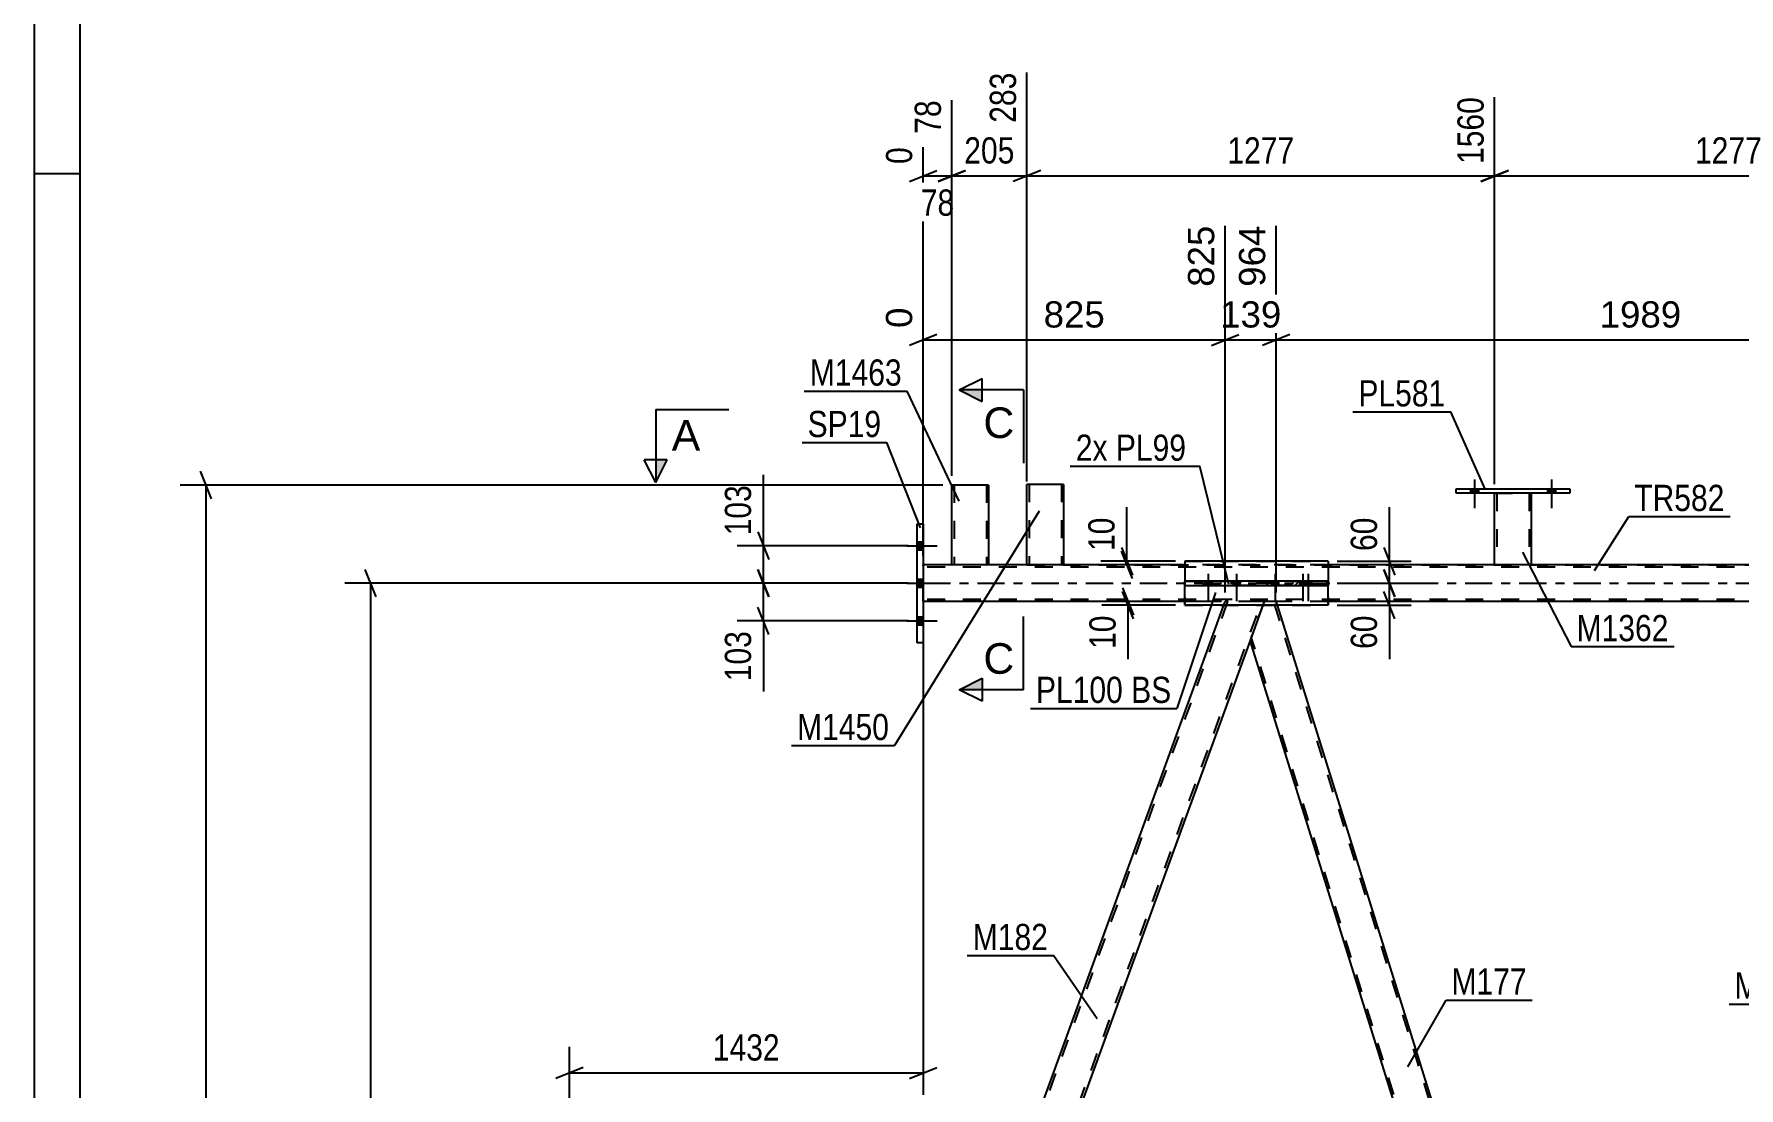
# Model space of a CAD drawing. Header units: millimetres. Extents: x -116 to 725, y -402 to 192.
# Drawn here: x -115.8 to 70.4, y -55.1 to 60 of the extents above; entities that cross this region are included whole.
import ezdxf

# ---------------------------------------------------------------- set-up
doc = ezdxf.new("R2010")
doc.units = ezdxf.units.MM
doc.linetypes.add('DXK_LINE_DOT2', pattern=[3.9198, 1.9599, -1.9599])
doc.linetypes.add('DXK_LINE_DOT3', pattern=[5.9187, 2.979, -0.9799, 0.9799, -0.9799])
doc.styles.add('Arial', font='ARIAL.TTF', dxfattribs={"height": 0.2})
doc.styles.add('Arial Narrow', font='ARIALN.TTF', dxfattribs={"height": 0.2})

# ---------------------------------------------------------------- blocks, each defined once
blk = doc.blocks.new('Unknown-200057495-1133')
at = {"color": 5, "linetype": 'Continuous'}
for p, q in [((-115.77, 191.75), (-115.77, -402.25)), ((-110.77, 186.75), (-110.77, -397.25)), ((-110.77, 44.75), (-115.77, 44.75))]:
    blk.add_line(p, q, dxfattribs=at)
blk = doc.blocks.new('Part-200057495-4638 - 4561')
at = {"color": 2, "linetype": 'Continuous'}
for p, q in [((-3.32, 10.8), (-7.32, 10.8)), ((-7.32, 2), (-7.32, 10.8)), ((-3.32, 10.8), (-3.32, 2)), ((-3.36, 2), (-7.32, 2)), ((-3.32, 2), (-3.36, 2))]:
    blk.add_line(p, q, dxfattribs=at)
at = {"color": 7, "linetype": 'DXK_LINE_DOT2'}
for p, q in [((-7.08, 10.8), (-7.08, 2)), ((-3.63, 10.8), (-3.62, 10.8)), ((-3.62, 10.8), (-3.58, 10.8)), ((-3.58, 10.8), (-3.56, 10.8)), ((-3.56, 10.8), (-3.56, 2)), ((-3.58, 2), (-3.56, 2))]:
    blk.add_line(p, q, dxfattribs=at)
blk = doc.blocks.new('Bolt-200057495-4565 - 4561')
at = {"linetype": 'Continuous'}
for points in [[(41.12, 9.84), (42, 9.84), (42, 10.32), (41.12, 10.32)], [(49.52, 9.84), (50.4, 9.84), (50.4, 10.32), (49.52, 10.32)]]:
    blk.add_hatch(color=1, dxfattribs=at).paths.add_polyline_path(points)
at = {"color": 1, "linetype": 'Continuous'}
for p, q in [((41.56, 11.32), (41.56, 8.2)), ((49.96, 11.32), (49.96, 8.2)), ((41.12, 10.32), (41.12, 9.84)), ((42, 10.32), (42, 9.84)), ((49.52, 10.32), (49.52, 9.84)), ((50.4, 10.32), (50.4, 9.84))]:
    blk.add_line(p, q, dxfattribs=at)
blk = doc.blocks.new('Bolt-200057495-4566 - 4561')
at = {"linetype": 'Continuous'}
for points in [[(41.12, 9.84), (42, 9.84), (42, 10.32), (41.12, 10.32)], [(49.52, 9.84), (50.4, 9.84), (50.4, 10.32), (49.52, 10.32)]]:
    blk.add_hatch(color=1, dxfattribs=at).paths.add_polyline_path(points)
at = {"color": 1, "linetype": 'Continuous'}
for p, q in [((41.56, 11.32), (41.56, 8.2)), ((49.96, 11.32), (49.96, 8.2)), ((41.12, 10.32), (41.12, 9.84)), ((42, 10.32), (42, 9.84)), ((49.52, 10.32), (49.52, 9.84)), ((50.4, 10.32), (50.4, 9.84))]:
    blk.add_line(p, q, dxfattribs=at)
blk = doc.blocks.new('Part-200057495-4633 - 4561')
at = {"color": 2, "linetype": 'Continuous'}
for p, q in [((-11.52, 10.73), (-15.52, 10.73)), ((-15.52, 2), (-15.52, 10.73)), ((-11.52, 10.73), (-11.52, 2)), ((-11.56, 2), (-15.52, 2)), ((-11.52, 2), (-11.56, 2))]:
    blk.add_line(p, q, dxfattribs=at)
at = {"color": 7, "linetype": 'DXK_LINE_DOT2'}
for p, q in [((-15.28, 10.73), (-15.28, 2)), ((-11.83, 10.73), (-11.82, 10.73)), ((-11.82, 10.73), (-11.78, 10.73)), ((-11.78, 10.73), (-11.76, 10.73)), ((-11.76, 10.73), (-11.76, 2)), ((-11.78, 2), (-11.76, 2))]:
    blk.add_line(p, q, dxfattribs=at)
blk = doc.blocks.new('Part-200057495-4643 - 4561')
at = {"color": 2, "linetype": 'Continuous'}
for p, q in [((39.56, 9.84), (39.56, 10.32)), ((39.56, 10.32), (51.96, 10.32)), ((51.96, 9.84), (39.56, 9.84)), ((51.96, 10.32), (51.96, 9.84))]:
    blk.add_line(p, q, dxfattribs=at)
blk = doc.blocks.new('Part-200057495-4648 - 4561')
at = {"color": 2, "linetype": 'Continuous'}
for p, q in [((43.76, 2), (43.76, 9.84)), ((47.76, 9.84), (47.76, 2)), ((47.72, 2), (43.76, 2)), ((47.76, 2), (47.72, 2))]:
    blk.add_line(p, q, dxfattribs=at)
at = {"color": 7, "linetype": 'DXK_LINE_DOT2'}
for p, q in [((43.76, 9.84), (47.76, 9.84)), ((43.76, 9.84), (43.76, 9.84)), ((43.76, 9.84), (43.76, 9.84)), ((44, 9.84), (44, 2)), ((47.52, 9.84), (47.52, 2)), ((47.76, 9.84), (47.76, 9.84)), ((47.76, 9.84), (47.76, 9.84)), ((47.5, 2), (47.52, 2))]:
    blk.add_line(p, q, dxfattribs=at)
blk = doc.blocks.new('Bolt-200057495-4904 - 4561')
at = {"color": 1, "linetype": 'DXK_LINE_DOT2'}
for p, q in [((19.43, 0.24), (19.43, -0.24)), ((19.79, 1.04), (19.79, -1.96)), ((20.15, 0.24), (20.15, -0.24)), ((22.44, 0.24), (22.44, -0.24)), ((22.8, 1.04), (22.8, -1.96)), ((23.04, 0.24), (23.04, -0.24)), ((23.16, 0.24), (23.16, -0.24)), ((23.4, 1.04), (23.4, -1.96)), ((23.76, 0.24), (23.76, -0.24))]:
    blk.add_line(p, q, dxfattribs=at)
blk = doc.blocks.new('Part-200057495-4824 - 4561')
at = {"color": 2, "linetype": 'Continuous'}
for p, q in [((-15.52, 2), (-18.66, 2)), ((-7.32, 2), (-11.52, 2)), ((9.91, 2), (-3.32, 2)), ((43.76, 2), (25.57, 2)), ((94.84, 2), (47.76, 2)), ((9.91, -2), (-18.66, -2)), ((96.29, -2), (25.57, -2))]:
    blk.add_line(p, q, dxfattribs=at)
at = {"color": 7, "linetype": 'DXK_LINE_DOT2'}
for p, q in [((-18.66, -2), (-18.66, 2)), ((-11.52, 2), (-15.52, 2)), ((-7.32, 2), (681.45, 2)), ((-3.32, 2), (-7.32, 2)), ((25.57, 2), (9.91, 2)), ((47.76, 2), (43.76, 2)), ((681.45, 1.76), (-18.66, 1.76)), ((681.45, -1.76), (-18.66, -1.76)), ((25.57, -2), (9.91, -2))]:
    blk.add_line(p, q, dxfattribs=at)
at = {"color": 7, "linetype": 'DXK_LINE_DOT3'}
blk.add_line((-18.66, 0), (681.45, 0), dxfattribs=at)
blk = doc.blocks.new('Bolt-200057495-4860 - 4561')
at = {"linetype": 'Continuous'}
for points in [[(20.15, 0.24), (19.43, 0.24), (19.43, -0.24), (20.15, -0.24)], [(23.16, 0.24), (22.44, 0.24), (22.44, -0.24), (23.16, -0.24)], [(23.76, 0.24), (23.04, 0.24), (23.04, -0.24), (23.76, -0.24)]]:
    blk.add_hatch(color=1, dxfattribs=at).paths.add_polyline_path(points)
at = {"color": 1, "linetype": 'Continuous'}
for p, q in [((19.43, 0.24), (19.43, -0.24)), ((19.79, 1.04), (19.79, -1.96)), ((20.15, 0.24), (20.15, -0.24)), ((22.44, 0.24), (22.44, -0.24)), ((22.8, 1.04), (22.8, -1.96)), ((23.04, 0.24), (23.04, -0.24)), ((23.16, 0.24), (23.16, -0.24)), ((23.4, 1.04), (23.4, -1.96)), ((23.76, 0.24), (23.76, -0.24))]:
    blk.add_line(p, q, dxfattribs=at)
blk = doc.blocks.new('Bolt-200057495-4861 - 4561')
at = {"linetype": 'Continuous'}
for points in [[(12.84, 0.24), (12.12, 0.24), (12.12, -0.24), (12.84, -0.24)], [(15.93, 0.24), (15.21, 0.24), (15.21, -0.24), (15.93, -0.24)]]:
    blk.add_hatch(color=1, dxfattribs=at).paths.add_polyline_path(points)
at = {"color": 1, "linetype": 'Continuous'}
for p, q in [((12.12, 0.24), (12.12, -0.24)), ((12.48, 1.04), (12.48, -1.96)), ((12.84, 0.24), (12.84, -0.24)), ((15.21, 0.24), (15.21, -0.24)), ((15.57, 1.04), (15.57, -1.96)), ((15.93, 0.24), (15.93, -0.24))]:
    blk.add_line(p, q, dxfattribs=at)
blk = doc.blocks.new('Bolt-200057495-4871 - 4561')
at = {"linetype": 'Continuous'}
for points in [[(-18.66, 3.66), (-18.66, 4.54), (-19.3, 4.54), (-19.3, 3.66)], [(-18.66, 3.66), (-18.66, 4.54), (-19.3, 4.54), (-19.3, 3.66)], [(-18.66, 3.66), (-18.66, 4.54), (-19.3, 4.54), (-19.3, 3.66)], [(-18.66, -0.44), (-18.66, 0.44), (-19.3, 0.44), (-19.3, -0.44)], [(-18.66, -0.44), (-18.66, 0.44), (-19.3, 0.44), (-19.3, -0.44)], [(-18.66, -4.54), (-18.66, -3.66), (-19.3, -3.66), (-19.3, -4.54)], [(-18.66, -4.54), (-18.66, -3.66), (-19.3, -3.66), (-19.3, -4.54)], [(-18.66, -4.54), (-18.66, -3.66), (-19.3, -3.66), (-19.3, -4.54)]]:
    blk.add_hatch(color=1, dxfattribs=at).paths.add_polyline_path(points)
at = {"color": 1, "linetype": 'Continuous'}
for p, q in [((-20.46, 4.1), (-17.14, 4.1)), ((-20.46, 4.1), (-17.14, 4.1)), ((-20.46, 4.1), (-17.14, 4.1)), ((-19.3, 4.54), (-18.66, 4.54)), ((-19.3, 4.54), (-18.66, 4.54)), ((-19.3, 4.54), (-18.66, 4.54)), ((-19.3, 3.66), (-18.66, 3.66)), ((-19.3, 3.66), (-18.66, 3.66)), ((-19.3, 3.66), (-18.66, 3.66)), ((-19.3, 0.44), (-18.66, 0.44)), ((-19.3, 0.44), (-18.66, 0.44)), ((-20.46, 0), (-17.14, 0)), ((-20.46, 0), (-17.14, 0)), ((-19.3, -0.44), (-18.66, -0.44)), ((-19.3, -0.44), (-18.66, -0.44)), ((-19.3, -3.66), (-18.66, -3.66)), ((-19.3, -3.66), (-18.66, -3.66)), ((-19.3, -3.66), (-18.66, -3.66)), ((-20.46, -4.1), (-17.14, -4.1)), ((-20.46, -4.1), (-17.14, -4.1)), ((-20.46, -4.1), (-17.14, -4.1)), ((-19.3, -4.54), (-18.66, -4.54)), ((-19.3, -4.54), (-18.66, -4.54)), ((-19.3, -4.54), (-18.66, -4.54))]:
    blk.add_line(p, q, dxfattribs=at)
blk = doc.blocks.new('Part-200057495-4878 - 4561')
at = {"linetype": 'Continuous'}
h = blk.add_hatch(dxfattribs=at)
h.set_pattern_fill('', scale=0.7, style=0, pattern_type=0)
h.set_pattern_definition([(45, (25.5693, 0.24), (-1.57154, 1.57154), [])])
h.paths.add_polyline_path([(25.57, -0.24), (25.57, 0.24), (9.91, 0.24), (9.91, -0.24)])
at = {"color": 7, "linetype": 'DXK_LINE_DOT2'}
for p, q in [((9.91, -0.24), (9.91, 0.24)), ((9.91, 0.24), (25.57, 0.24)), ((25.57, 0.24), (25.57, -0.24)), ((25.57, -0.24), (9.91, -0.24))]:
    blk.add_line(p, q, dxfattribs=at)
at = {"color": 2, "linetype": 'Continuous'}
for p, q in [((9.91, -0.24), (9.91, 0.24)), ((25.57, 0.24), (9.91, 0.24)), ((25.57, -0.24), (25.57, 0.24)), ((9.91, -0.24), (25.57, -0.24))]:
    blk.add_line(p, q, dxfattribs=at)
blk = doc.blocks.new('Part-200057495-4883 - 4561')
at = {"color": 7, "linetype": 'DXK_LINE_DOT2'}
for p, q in [((9.91, 0.24), (9.91, -0.24)), ((25.57, 0.24), (9.91, 0.24)), ((25.57, -0.24), (25.57, 0.24)), ((9.91, -0.24), (25.57, -0.24))]:
    blk.add_line(p, q, dxfattribs=at)
blk = doc.blocks.new('Bolt-200057495-4905 - 4561')
at = {"color": 1, "linetype": 'DXK_LINE_DOT2'}
for p, q in [((12.12, 0.24), (12.12, -0.24)), ((12.48, 1.04), (12.48, -1.96)), ((12.84, 0.24), (12.84, -0.24)), ((15.21, 0.24), (15.21, -0.24)), ((15.57, 1.04), (15.57, -1.96)), ((15.93, 0.24), (15.93, -0.24))]:
    blk.add_line(p, q, dxfattribs=at)
blk = doc.blocks.new('Part-200057495-4940 - 4561')
at = {"color": 7, "linetype": 'DXK_LINE_DOT2'}
for p, q in [((9.91, 2.4), (9.91, -2.4)), ((9.91, 2.4), (25.57, 2.4)), ((25.57, 2.4), (25.57, -2.4)), ((9.91, -2.4), (25.57, -2.4))]:
    blk.add_line(p, q, dxfattribs=at)
blk = doc.blocks.new('Part-200057495-4986 - 4561')
at = {"color": 7, "linetype": 'DXK_LINE_DOT2'}
for p, q in [((55.6, -123.22), (99.72, -2)), ((59.34, -123.22), (103.46, -2)), ((99.32, -2.4), (99.46, -2)), ((103.72, -2), (99.46, -2)), ((102.17, -6.25), (103.72, -2)), ((55.34, -123.22), (57.1, -118.4)), ((61.35, -118.4), (59.6, -123.22)), ((59.6, -123.22), (55.34, -123.22))]:
    blk.add_line(p, q, dxfattribs=at)
at = {"color": 2, "linetype": 'Continuous'}
for p, q in [((57.1, -118.4), (99.32, -2.4)), ((61.35, -118.4), (102.17, -6.25))]:
    blk.add_line(p, q, dxfattribs=at)
blk = doc.blocks.new('Part-200057495-4991 - 4561')
at = {"color": 2, "linetype": 'Continuous'}
for p, q in [((-29.79, -123.22), (14.18, -2.4)), ((17.04, -6.25), (-25.54, -123.22))]:
    blk.add_line(p, q, dxfattribs=at)
at = {"color": 7, "linetype": 'DXK_LINE_DOT2'}
for p, q in [((14.58, -2), (-29.54, -123.22)), ((-25.79, -123.22), (18.33, -2)), ((14.18, -2.4), (14.33, -2)), ((18.58, -2), (14.33, -2)), ((18.58, -2), (17.04, -6.25)), ((-25.54, -123.22), (-29.79, -123.22))]:
    blk.add_line(p, q, dxfattribs=at)
blk = doc.blocks.new('Part-200057495-4996 - 4561')
at = {"color": 2, "linetype": 'Continuous'}
for p, q in [((18.44, -2.4), (17.04, -6.25)), ((56.18, -118.4), (20.03, -2.4)), ((51.99, -118.4), (17.04, -6.25))]:
    blk.add_line(p, q, dxfattribs=at)
at = {"color": 7, "linetype": 'DXK_LINE_DOT2'}
for p, q in [((18.58, -2), (18.44, -2.4)), ((19.9, -2), (18.58, -2)), ((56.47, -120.12), (19.65, -2)), ((20.03, -2.4), (19.9, -2)), ((53.75, -123.22), (17.17, -5.88)), ((53.5, -123.22), (51.99, -118.4)), ((56.6, -119.75), (56.18, -118.4)), ((55.34, -123.22), (56.6, -119.75)), ((53.5, -123.22), (55.34, -123.22))]:
    blk.add_line(p, q, dxfattribs=at)
blk = doc.blocks.new('Part-200057495-5003 - 4561')
at = {"color": 2, "linetype": 'Continuous'}
for p, q in [((-19.3, 6.5), (-18.66, 6.5)), ((-19.3, -6.5), (-19.3, 6.5)), ((-18.66, 6.5), (-18.66, -6.5)), ((-18.66, -6.5), (-19.3, -6.5))]:
    blk.add_line(p, q, dxfattribs=at)
blk = doc.blocks.new('Part-200057495-5029 - 4561')
at = {"color": 2, "linetype": 'Continuous'}
for p, q in [((9.91, 2.4), (9.91, 0.24)), ((25.57, 2.4), (9.91, 2.4)), ((25.57, 2.4), (25.57, 0.24)), ((9.91, -2.4), (9.91, -0.24)), ((25.57, -2.4), (25.57, -0.24)), ((25.57, -2.4), (9.91, -2.4))]:
    blk.add_line(p, q, dxfattribs=at)
at = {"color": 7, "linetype": 'DXK_LINE_DOT2'}
for p, q in [((9.91, 0.24), (9.91, -0.24)), ((25.57, 0.24), (25.57, -0.24))]:
    blk.add_line(p, q, dxfattribs=at)
blk = doc.blocks.new('StraightDimension-200057495-5284 - 4561')
at = {"color": 7, "linetype": 'Continuous'}
for p, q in [((31.66, 3.9), (32.86, 0.9)), ((26.57, 2.4), (34.66, 2.4)), ((32.26, 0), (32.26, 2.4)), ((32.86, -1.5), (31.66, 1.5)), ((26.57, 0), (34.66, 0))]:
    blk.add_line(p, q, dxfattribs=at)
at = {"color": 0}
blk.add_wipeout([(31.51, 7.78), (27.31, 7.78), (27.31, 2.92), (31.51, 2.92)], dxfattribs=at)
at = {"color": 7, "linetype": 'Continuous'}
blk.add_line((32.26, 2.4), (32.26, 8.31), dxfattribs=at)
blk.add_line((32.26, 2.4), (32.26, 8.31), dxfattribs=at)
at = {"color": 3, "style": 'Arial Narrow'}
blk.add_text('60', height=2.863, rotation=90.0002, dxfattribs=at).set_placement((30.91, 3.52))
blk = doc.blocks.new('StraightDimension-200057495-15307 - 4561')
at = {"color": 7, "linetype": 'Continuous'}
for p, q in [((99.46, -1), (99.46, 41.28)), ((19.9, -1), (19.9, 39.06)), ((21.4, 27.19), (18.4, 25.99)), ((19.9, 26.59), (99.46, 26.59)), ((97.96, 25.99), (100.96, 27.19))]:
    blk.add_line(p, q, dxfattribs=at)
at = {"color": 0, "linetype": 'Continuous'}
blk.add_wipeout([(98.86, 41.88), (94.66, 41.88), (94.66, 31.79), (98.86, 31.79)], dxfattribs=at)
at = {"color": 0}
blk.add_wipeout([(64.73, 27.34), (64.73, 31.54), (54.63, 31.54), (54.63, 27.34)], dxfattribs=at)
at = {"color": 3, "linetype": 'Continuous', "style": 'Arial'}
blk.add_text('2953', height=2.865, rotation=90.0002, dxfattribs=at).set_placement((98.26, 32.39))
at = {"color": 3, "style": 'Arial'}
blk.add_text('1989', height=2.865, dxfattribs=at).set_placement((55.23, 27.94))
blk = doc.blocks.new('StraightDimension-200057495-6129 - 4561')
at = {"color": 7, "linetype": 'Continuous'}
for p, q in [((43.76, 10.84), (43.76, 53.12)), ((94.84, 10.77), (94.84, 53.12)), ((45.26, 45.11), (42.26, 43.91)), ((93.34, 43.91), (96.34, 45.11)), ((43.76, 44.51), (94.84, 44.51))]:
    blk.add_line(p, q, dxfattribs=at)
at = {"color": 0, "linetype": 'Continuous'}
blk.add_wipeout([(94.24, 53.72), (90.04, 53.72), (90.04, 45.21), (94.24, 45.21)], dxfattribs=at)
at = {"color": 0}
blk.add_wipeout([(73.55, 45.26), (73.55, 49.46), (65.04, 49.46), (65.04, 45.26)], dxfattribs=at)
at = {"color": 3, "linetype": 'Continuous', "style": 'Arial Narrow'}
blk.add_text('2837', height=2.863, rotation=90.0002, dxfattribs=at).set_placement((93.64, 45.81))
at = {"color": 3, "style": 'Arial Narrow'}
blk.add_text('1277', height=2.863, dxfattribs=at).set_placement((65.64, 45.86))
blk = doc.blocks.new('StraightDimension-200057495-6119 - 4561')
at = {"color": 7, "linetype": 'Continuous'}
for p, q in [((-7.32, 11.12), (-7.32, 55.8)), ((43.76, 10.84), (43.76, 53.12)), ((-5.82, 45.11), (-8.82, 43.91)), ((42.26, 43.91), (45.26, 45.11)), ((-7.32, 44.51), (43.76, 44.51))]:
    blk.add_line(p, q, dxfattribs=at)
at = {"color": 0, "linetype": 'Continuous'}
blk.add_wipeout([(43.16, 53.72), (38.96, 53.72), (38.96, 45.21), (43.16, 45.21)], dxfattribs=at)
at = {"color": 0}
blk.add_wipeout([(22.47, 45.26), (22.47, 49.46), (13.96, 49.46), (13.96, 45.26)], dxfattribs=at)
at = {"color": 3, "linetype": 'Continuous', "style": 'Arial Narrow'}
blk.add_text('1560', height=2.863, rotation=90.0002, dxfattribs=at).set_placement((42.56, 45.81))
at = {"color": 3, "style": 'Arial Narrow'}
blk.add_text('1277', height=2.863, dxfattribs=at).set_placement((14.56, 45.86))
blk = doc.blocks.new('StraightDimension-200057495-6099 - 4561')
at = {"color": 7, "linetype": 'Continuous'}
for p, q in [((-15.52, 11.73), (-15.52, 52.77)), ((-18.66, 3), (-18.66, 47.64)), ((-20.16, 43.91), (-17.16, 45.11)), ((-14.02, 45.11), (-17.02, 43.91)), ((-18.66, 44.51), (-15.52, 44.51))]:
    blk.add_line(p, q, dxfattribs=at)
at = {"color": 0, "linetype": 'Continuous'}
blk.add_wipeout([(-16.12, 53.37), (-20.32, 53.37), (-20.32, 48.51), (-16.12, 48.51)], dxfattribs=at)
at = {"color": 0}
blk.add_wipeout([(-14.66, 39.56), (-14.66, 43.76), (-19.52, 43.76), (-19.52, 39.56)], dxfattribs=at)
at = {"color": 3, "linetype": 'Continuous', "style": 'Arial Narrow'}
blk.add_text('78', height=2.863, rotation=90.0002, dxfattribs=at).set_placement((-16.72, 49.11))
at = {"color": 3, "style": 'Arial Narrow'}
blk.add_text('78', height=2.863, dxfattribs=at).set_placement((-18.92, 40.16))
at = {"color": 0, "linetype": 'Continuous'}
blk.add_wipeout([(-19.26, 48.24), (-23.46, 48.24), (-23.46, 45.21), (-19.26, 45.21)], dxfattribs=at)
at = {"color": 3, "linetype": 'Continuous', "style": 'Arial Narrow'}
blk.add_text('0', height=2.86, rotation=90.0002, dxfattribs=at).set_placement((-19.86, 45.81))
blk = doc.blocks.new('StraightDimension-200057495-6064 - 4561')
at = {"color": 7, "linetype": 'Continuous'}
for p, q in [((-36.71, 1.5), (-35.51, -1.5)), ((-20.3, 0), (-38.96, 0)), ((-36.11, -4.1), (-36.11, 0)), ((-35.51, -5.6), (-36.71, -2.6)), ((-20.3, -4.1), (-38.96, -4.1))]:
    blk.add_line(p, q, dxfattribs=at)
at = {"color": 0}
blk.add_wipeout([(-36.86, -4.63), (-41.06, -4.63), (-41.06, -11.31), (-36.86, -11.31)], dxfattribs=at)
at = {"color": 7, "linetype": 'Continuous'}
blk.add_line((-36.11, -4.1), (-36.11, -11.83), dxfattribs=at)
blk.add_line((-36.11, -4.1), (-36.11, -11.83), dxfattribs=at)
at = {"color": 3, "style": 'Arial Narrow'}
blk.add_text('103', height=2.863, rotation=90.0002, dxfattribs=at).set_placement((-37.46, -10.71))
blk = doc.blocks.new('StraightDimension-200057495-5204 - 4561')
at = {"color": 7, "linetype": 'Continuous'}
for p, q in [((3.11, -0.5), (4.31, -3.5)), ((4.31, -3.9), (3.11, -0.9)), ((13.91, -2), (0.86, -2)), ((8.91, -2.4), (0.86, -2.4)), ((3.71, -2.4), (3.71, -2))]:
    blk.add_line(p, q, dxfattribs=at)
at = {"color": 0}
blk.add_wipeout([(2.96, -2.93), (-1.24, -2.93), (-1.24, -7.78), (2.96, -7.78)], dxfattribs=at)
at = {"color": 7, "linetype": 'Continuous'}
blk.add_line((3.71, -2.4), (3.71, -8.31), dxfattribs=at)
blk.add_line((3.71, -2.4), (3.71, -8.31), dxfattribs=at)
at = {"color": 3, "style": 'Arial Narrow'}
blk.add_text('10', height=2.863, rotation=90.0002, dxfattribs=at).set_placement((2.36, -7.18))
blk = doc.blocks.new('StraightDimension-200057495-5066 - 4561')
at = {"color": 7, "linetype": 'Continuous'}
for p, q in [((-18.66, -3), (-18.66, -55.9)), ((-57.29, -122.22), (-57.29, -50.65)), ((-55.79, -52.9), (-58.79, -54.1)), ((-57.29, -53.5), (-18.66, -53.5)), ((-20.16, -54.1), (-17.16, -52.9))]:
    blk.add_line(p, q, dxfattribs=at)
at = {"color": 0}
blk.add_wipeout([(-33.72, -52.75), (-33.72, -48.55), (-42.23, -48.55), (-42.23, -52.75)], dxfattribs=at)
at = {"color": 3, "style": 'Arial Narrow'}
blk.add_text('1432', height=2.863, dxfattribs=at).set_placement((-41.63, -52.15))
blk = doc.blocks.new('StraightDimension-200057495-5218 - 4561')
at = {"color": 7, "linetype": 'Continuous'}
for p, q in [((2.99, 3.9), (4.19, 0.9)), ((8.91, 2.4), (0.74, 2.4)), ((8.91, 2), (0.74, 2)), ((4.19, 0.5), (2.99, 3.5)), ((3.59, 2), (3.59, 2.4))]:
    blk.add_line(p, q, dxfattribs=at)
at = {"color": 0}
blk.add_wipeout([(2.84, 7.78), (-1.36, 7.78), (-1.36, 2.92), (2.84, 2.92)], dxfattribs=at)
at = {"color": 7, "linetype": 'Continuous'}
blk.add_line((3.59, 2.4), (3.59, 8.31), dxfattribs=at)
blk.add_line((3.59, 2.4), (3.59, 8.31), dxfattribs=at)
at = {"color": 3, "style": 'Arial Narrow'}
blk.add_text('10', height=2.863, rotation=90.0002, dxfattribs=at).set_placement((2.24, 3.52))
blk = doc.blocks.new('StraightDimension-200057495-5239 - 4561')
at = {"color": 7, "linetype": 'Continuous'}
for p, q in [((-78.39, -1.5), (-79.59, 1.5)), ((-20.3, 0), (-81.84, 0)), ((-78.99, -125.86), (-78.99, 0)), ((-79.59, -124.36), (-78.39, -127.36)), ((-58.93, -125.86), (-81.84, -125.86))]:
    blk.add_line(p, q, dxfattribs=at)
at = {"color": 0}
blk.add_wipeout([(-79.74, -58.67), (-83.94, -58.67), (-83.94, -67.19), (-79.74, -67.19)], dxfattribs=at)
at = {"color": 3, "style": 'Arial Narrow'}
blk.add_text('3147', height=2.863, rotation=90.0002, dxfattribs=at).set_placement((-80.34, -66.59))
blk = doc.blocks.new('StraightDimension-200057495-5270 - 4561')
at = {"color": 7, "linetype": 'Continuous'}
for p, q in [((31.66, 1.5), (32.86, -1.5)), ((26.57, 0), (34.66, 0)), ((32.86, -3.9), (31.66, -0.9)), ((32.26, -2.4), (32.26, 0)), ((26.57, -2.4), (34.66, -2.4))]:
    blk.add_line(p, q, dxfattribs=at)
at = {"color": 0}
blk.add_wipeout([(31.51, -2.93), (27.31, -2.93), (27.31, -7.78), (31.51, -7.78)], dxfattribs=at)
at = {"color": 7, "linetype": 'Continuous'}
blk.add_line((32.26, -2.4), (32.26, -8.31), dxfattribs=at)
blk.add_line((32.26, -2.4), (32.26, -8.31), dxfattribs=at)
at = {"color": 3, "style": 'Arial Narrow'}
blk.add_text('60', height=2.863, rotation=90.0002, dxfattribs=at).set_placement((30.91, -7.18))
blk = doc.blocks.new('StraightDimension-200057495-6072 - 4561')
at = {"color": 7, "linetype": 'Continuous'}
for p, q in [((-36.71, 5.6), (-35.51, 2.6)), ((-20.3, 4.1), (-38.96, 4.1)), ((-36.11, 0), (-36.11, 4.1)), ((-35.51, -1.5), (-36.71, 1.5)), ((-20.3, 0), (-38.96, 0))]:
    blk.add_line(p, q, dxfattribs=at)
at = {"color": 0}
blk.add_wipeout([(-36.86, 11.31), (-41.06, 11.31), (-41.06, 4.62), (-36.86, 4.62)], dxfattribs=at)
at = {"color": 7, "linetype": 'Continuous'}
blk.add_line((-36.11, 4.1), (-36.11, 11.83), dxfattribs=at)
blk.add_line((-36.11, 4.1), (-36.11, 11.83), dxfattribs=at)
at = {"color": 3, "style": 'Arial Narrow'}
blk.add_text('103', height=2.863, rotation=90.0002, dxfattribs=at).set_placement((-37.46, 5.23))
blk = doc.blocks.new('StraightDimension-200057495-6109 - 4561')
at = {"color": 7, "linetype": 'Continuous'}
for p, q in [((-7.32, 11.12), (-7.32, 55.8)), ((-15.52, 11.73), (-15.52, 52.77)), ((-17.02, 43.91), (-14.02, 45.11)), ((-5.82, 45.11), (-8.82, 43.91)), ((-15.52, 44.51), (-7.32, 44.51))]:
    blk.add_line(p, q, dxfattribs=at)
at = {"color": 0}
blk.add_wipeout([(-8.08, 45.26), (-8.08, 49.46), (-14.77, 49.46), (-14.77, 45.26)], dxfattribs=at)
at = {"color": 3, "style": 'Arial Narrow'}
blk.add_text('205', height=2.863, dxfattribs=at).set_placement((-14.17, 45.86))
at = {"color": 0, "linetype": 'Continuous'}
blk.add_wipeout([(-7.92, 56.4), (-12.12, 56.4), (-12.12, 49.71), (-7.92, 49.71)], dxfattribs=at)
at = {"color": 3, "linetype": 'Continuous', "style": 'Arial Narrow'}
blk.add_text('283', height=2.863, rotation=90.0002, dxfattribs=at).set_placement((-8.52, 50.31))
blk = doc.blocks.new('StraightDimension-200057495-14749 - 4561')
at = {"color": 7, "linetype": 'Continuous'}
for p, q in [((-96.38, 9.23), (-97.58, 12.23)), ((-16.52, 10.73), (-99.83, 10.73)), ((-96.98, -133.6), (-96.98, 10.73)), ((-97.58, -132.1), (-96.38, -135.1)), ((47.85, -133.6), (-99.83, -133.6))]:
    blk.add_line(p, q, dxfattribs=at)
at = {"color": 0}
blk.add_wipeout([(-97.73, -56.39), (-101.93, -56.39), (-101.93, -66.48), (-97.73, -66.48)], dxfattribs=at)
at = {"color": 3, "style": 'Arial'}
blk.add_text('3608', height=2.865, rotation=90.0002, dxfattribs=at).set_placement((-98.33, -65.88))
blk = doc.blocks.new('StraightDimension-200057495-15308 - 4561')
at = {"color": 7, "linetype": 'Continuous'}
for p, q in [((14.33, -1), (14.33, 39.06)), ((19.9, -1), (19.9, 39.06)), ((12.83, 25.99), (15.83, 27.19)), ((14.33, 26.59), (19.9, 26.59)), ((21.4, 27.19), (18.4, 25.99))]:
    blk.add_line(p, q, dxfattribs=at)
at = {"color": 0}
blk.add_wipeout([(21.05, 27.34), (21.05, 31.54), (13.18, 31.54), (13.18, 27.34)], dxfattribs=at)
at = {"color": 3, "style": 'Arial'}
blk.add_text('139', height=2.865, dxfattribs=at).set_placement((13.78, 27.94))
at = {"color": 0, "linetype": 'Continuous'}
blk.add_wipeout([(19.3, 39.66), (15.1, 39.66), (15.1, 31.79), (19.3, 31.79)], dxfattribs=at)
at = {"color": 3, "linetype": 'Continuous', "style": 'Arial'}
blk.add_text('964', height=2.865, rotation=90.0002, dxfattribs=at).set_placement((18.7, 32.39))
blk = doc.blocks.new('StraightDimension-200057495-15309 - 4561')
at = {"color": 7, "linetype": 'Continuous'}
for p, q in [((14.33, -1), (14.33, 39.06)), ((-18.66, 3), (-18.66, 30.11)), ((-17.16, 27.19), (-20.16, 25.99)), ((-18.66, 26.59), (14.33, 26.59)), ((12.83, 25.99), (15.83, 27.19))]:
    blk.add_line(p, q, dxfattribs=at)
at = {"color": 0, "linetype": 'Continuous'}
for points in [[(13.73, 39.66), (9.53, 39.66), (9.53, 31.79), (13.73, 31.79)], [(-19.26, 30.71), (-23.46, 30.71), (-23.46, 27.29), (-19.26, 27.29)]]:
    blk.add_wipeout(points, dxfattribs=at)
at = {"color": 0}
blk.add_wipeout([(1.77, 27.34), (1.77, 31.54), (-6.1, 31.54), (-6.1, 27.34)], dxfattribs=at)
at = {"color": 3, "linetype": 'Continuous', "style": 'Arial'}
for s, height, p in [('825', 2.865, (13.13, 32.39)), ('0', 2.87, (-19.86, 27.89))]:
    blk.add_text(s, height=height, rotation=90.0002, dxfattribs=at).set_placement(p)
at = {"color": 3, "style": 'Arial'}
blk.add_text('825', height=2.865, dxfattribs=at).set_placement((-5.5, 27.94))
blk = doc.blocks.new('Mark-200057495-4639 - 4561')
at = {"color": 0}
blk.add_wipeout([(38.38, 19.32), (38.38, 22.32), (28.88, 22.32), (28.88, 19.32)], dxfattribs=at)
blk.add_wipeout([(38.38, 19.32), (38.38, 22.32), (28.88, 22.32), (28.88, 19.32)], dxfattribs=at)
at = {"color": 30, "linetype": 'Continuous'}
for p in [(28.28, 18.72), (42.76, 10.21)]:
    blk.add_line(p, (38.98, 18.72), dxfattribs=at)
at = {"color": 3, "style": 'Arial Narrow'}
blk.add_text('PL581', height=2.863, dxfattribs=at).set_placement((28.88, 19.32))
blk = doc.blocks.new('Mark-200057495-4634 - 4561')
at = {"color": 0}
blk.add_wipeout([(-22.38, -17.14), (-22.38, -14.14), (-32.43, -14.14), (-32.43, -17.14)], dxfattribs=at)
blk.add_wipeout([(-22.38, -17.14), (-22.38, -14.14), (-32.43, -14.14), (-32.43, -17.14)], dxfattribs=at)
at = {"color": 30, "linetype": 'Continuous'}
for p in [(-6, 7.89), (-33.03, -17.74)]:
    blk.add_line(p, (-21.78, -17.74), dxfattribs=at)
at = {"color": 3, "style": 'Arial Narrow'}
blk.add_text('M1450', height=2.863, dxfattribs=at).set_placement((-32.43, -17.14))
blk = doc.blocks.new('SectionMark-200057495-6528 - 4561')
at = {"linetype": 'Continuous'}
blk.add_hatch(color=6, dxfattribs=at).paths.add_polyline_path([(-47.87, 13.5), (-46.62, 13.5), (-47.87, 11)])
at = {"color": 6, "linetype": 'Continuous'}
for p, q in [((-47.87, 19), (-39.87, 19)), ((-47.87, 19), (-47.87, 11)), ((-47.87, 11), (-49.12, 13.5)), ((-46.62, 13.5), (-49.12, 13.5)), ((-47.87, 11), (-46.62, 13.5))]:
    blk.add_line(p, q, dxfattribs=at)
at = {"color": 0, "linetype": 'Continuous'}
blk.add_wipeout([(-43.01, 14.5), (-43.01, 18), (-46.12, 18), (-46.12, 14.5)], dxfattribs=at)
at = {"color": 3, "linetype": 'Continuous', "style": 'Arial'}
blk.add_text('A', height=3.34, dxfattribs=at).set_placement((-46.12, 14.5))
blk = doc.blocks.new('Mark-200057495-4629 - 4561')
at = {"color": 0}
blk.add_wipeout([(-20.99, 21.59), (-20.99, 24.59), (-31.04, 24.59), (-31.04, 21.59)], dxfattribs=at)
blk.add_wipeout([(-20.99, 21.59), (-20.99, 24.59), (-31.04, 24.59), (-31.04, 21.59)], dxfattribs=at)
at = {"color": 30, "linetype": 'Continuous'}
for p in [(-31.64, 20.99), (-14.71, 8.97)]:
    blk.add_line(p, (-20.39, 20.99), dxfattribs=at)
at = {"color": 3, "style": 'Arial Narrow'}
blk.add_text('M1463', height=2.863, dxfattribs=at).set_placement((-31.04, 21.59))
blk = doc.blocks.new('Mark-200057495-4644 - 4561')
at = {"color": 0}
blk.add_wipeout([(62.76, -6.33), (62.76, -3.33), (52.71, -3.33), (52.71, -6.33)], dxfattribs=at)
blk.add_wipeout([(62.76, -6.33), (62.76, -3.33), (52.71, -3.33), (52.71, -6.33)], dxfattribs=at)
at = {"color": 30, "linetype": 'Continuous'}
for p, q in [((46.79, 3.41), (52.11, -6.93)), ((52.11, -6.93), (63.36, -6.93))]:
    blk.add_line(p, q, dxfattribs=at)
at = {"color": 3, "style": 'Arial Narrow'}
blk.add_text('M1362', height=2.863, dxfattribs=at).set_placement((52.71, -6.33))
blk = doc.blocks.new('Mark-200057495-4999 - 4561')
at = {"color": 0}
blk.add_wipeout([(-23.24, 15.97), (-23.24, 18.97), (-31.28, 18.97), (-31.28, 15.97)], dxfattribs=at)
blk.add_wipeout([(-23.24, 15.97), (-23.24, 18.97), (-31.28, 18.97), (-31.28, 15.97)], dxfattribs=at)
at = {"color": 30, "linetype": 'Continuous'}
for p in [(-31.88, 15.37), (-18.94, 6.06)]:
    blk.add_line(p, (-22.64, 15.37), dxfattribs=at)
at = {"color": 3, "style": 'Arial Narrow'}
blk.add_text('SP19', height=2.863, dxfattribs=at).set_placement((-31.28, 15.97))
blk = doc.blocks.new('Mark-200057495-4820 - 4561')
at = {"color": 0}
blk.add_wipeout([(68.87, 7.89), (68.87, 10.89), (59.01, 10.89), (59.01, 7.89)], dxfattribs=at)
blk.add_wipeout([(68.87, 7.89), (68.87, 10.89), (59.01, 10.89), (59.01, 7.89)], dxfattribs=at)
at = {"color": 30, "linetype": 'Continuous'}
for p, q in [((54.68, 1.41), (58.41, 7.29)), ((58.41, 7.29), (69.47, 7.29))]:
    blk.add_line(p, q, dxfattribs=at)
at = {"color": 3, "style": 'Arial Narrow'}
blk.add_text('TR582', height=2.863, dxfattribs=at).set_placement((59.01, 7.89))
blk = doc.blocks.new('Mark-200057495-4982 - 4561')
at = {"color": 0}
blk.add_wipeout([(78.18, -45.39), (78.18, -42.39), (69.96, -42.39), (69.96, -45.39)], dxfattribs=at)
blk.add_wipeout([(78.18, -45.39), (78.18, -42.39), (69.96, -42.39), (69.96, -45.39)], dxfattribs=at)
at = {"color": 30, "linetype": 'Continuous'}
for p in [(69.36, -45.99), (83.39, -49.43)]:
    blk.add_line(p, (78.78, -45.99), dxfattribs=at)
at = {"color": 3, "style": 'Arial Narrow'}
blk.add_text('M182', height=2.863, dxfattribs=at).set_placement((69.96, -45.39))
blk = doc.blocks.new('Mark-200057495-4987 - 4561')
at = {"color": 0}
blk.add_wipeout([(-5.02, -40.08), (-5.02, -37.08), (-13.24, -37.08), (-13.24, -40.08)], dxfattribs=at)
blk.add_wipeout([(-5.02, -40.08), (-5.02, -37.08), (-13.24, -37.08), (-13.24, -40.08)], dxfattribs=at)
at = {"color": 30, "linetype": 'Continuous'}
for p in [(-13.84, -40.68), (0.36, -47.6)]:
    blk.add_line(p, (-4.42, -40.68), dxfattribs=at)
at = {"color": 3, "style": 'Arial Narrow'}
blk.add_text('M182', height=2.863, dxfattribs=at).set_placement((-13.24, -40.08))
blk = doc.blocks.new('Mark-200057495-4992 - 4561')
at = {"color": 0}
blk.add_wipeout([(47.27, -44.94), (47.27, -41.94), (39.05, -41.94), (39.05, -44.94)], dxfattribs=at)
blk.add_wipeout([(47.27, -44.94), (47.27, -41.94), (39.05, -41.94), (39.05, -44.94)], dxfattribs=at)
at = {"color": 30, "linetype": 'Continuous'}
for p, q in [((34.27, -52.85), (38.45, -45.54)), ((38.45, -45.54), (47.87, -45.54))]:
    blk.add_line(p, q, dxfattribs=at)
at = {"color": 3, "style": 'Arial Narrow'}
blk.add_text('M177', height=2.863, dxfattribs=at).set_placement((39.05, -44.94))
blk = doc.blocks.new('SectionMark-200057495-6516 - 4561')
at = {"color": 6, "linetype": 'Continuous'}
for p, q in [((-14.71, 21.12), (-12.21, 22.37)), ((-7.71, 21.12), (-14.71, 21.12)), ((-7.71, 21.12), (-7.71, 13.12)), ((-7.71, -11.64), (-7.71, -3.64)), ((-7.71, -11.64), (-14.71, -11.64)), ((-12.21, -12.89), (-14.71, -11.64))]:
    blk.add_line(p, q, dxfattribs=at)
at = {"color": 0, "linetype": 'Continuous'}
for points in [[(-8.71, 15.87), (-8.71, 19.37), (-12.08, 19.37), (-12.08, 15.87)], [(-8.71, -9.89), (-8.71, -6.39), (-12.08, -6.39), (-12.08, -9.89)]]:
    blk.add_wipeout(points, dxfattribs=at)
at = {"linetype": 'Continuous'}
for points in [[(-12.21, 21.12), (-12.21, 19.87), (-14.71, 21.12)], [(-12.21, -10.39), (-12.21, -11.64), (-14.71, -11.64)]]:
    blk.add_hatch(color=6, dxfattribs=at).paths.add_polyline_path(points)
at = {"color": 6, "linetype": 'Continuous'}
for p, q in [((-12.21, 19.87), (-12.21, 22.37)), ((-14.71, 21.12), (-12.21, 19.87)), ((-14.71, -11.64), (-12.21, -10.39)), ((-12.21, -10.39), (-12.21, -12.89))]:
    blk.add_line(p, q, dxfattribs=at)
at = {"color": 3, "linetype": 'Continuous', "style": 'Arial'}
for p in [(-12.08, 15.87), (-12.08, -9.89)]:
    blk.add_text('C', height=3.34, dxfattribs=at).set_placement(p)
blk = doc.blocks.new('MarkSet-200057495-6546 - 4561')
at = {"color": 0}
blk.add_wipeout([(3.16, -13.08), (3.16, -10.08), (-6.34, -10.08), (-6.34, -13.08)], dxfattribs=at)
blk.add_wipeout([(3.16, -13.08), (3.16, -10.08), (-6.34, -10.08), (-6.34, -13.08)], dxfattribs=at)
at = {"color": 3, "style": 'Arial Narrow'}
blk.add_text('PL100', height=2.863, dxfattribs=at).set_placement((-6.34, -13.08))
at = {"color": 0}
blk.add_wipeout([(8.44, -13.08), (8.44, -10.08), (4.06, -10.08), (4.06, -13.08)], dxfattribs=at)
blk.add_wipeout([(8.44, -13.08), (8.44, -10.08), (4.06, -10.08), (4.06, -13.08)], dxfattribs=at)
at = {"color": 30, "linetype": 'Continuous'}
for p in [(13.28, -1.02), (-6.94, -13.68)]:
    blk.add_line(p, (9.04, -13.68), dxfattribs=at)
at = {"color": 3, "style": 'Arial Narrow'}
blk.add_text('BS', height=2.863, dxfattribs=at).set_placement((4.06, -13.08))
blk = doc.blocks.new('MarkSet-200057495-6574 - 4561')
at = {"color": 30, "linetype": 'Continuous'}
blk.add_line((14.72, -0.12), (11.56, 12.78), dxfattribs=at)
at = {"color": 0}
blk.add_wipeout([(1.49, 13.38), (1.49, 16.38), (-1.99, 16.38), (-1.99, 13.38)], dxfattribs=at)
blk.add_wipeout([(1.49, 13.38), (1.49, 16.38), (-1.99, 16.38), (-1.99, 13.38)], dxfattribs=at)
at = {"color": 3, "style": 'Arial Narrow'}
blk.add_text('2x', height=2.863, dxfattribs=at).set_placement((-1.99, 13.38))
at = {"color": 0}
blk.add_wipeout([(10.06, 13.38), (10.06, 16.38), (2.39, 16.38), (2.39, 13.38)], dxfattribs=at)
blk.add_wipeout([(10.06, 13.38), (10.06, 16.38), (2.39, 16.38), (2.39, 13.38)], dxfattribs=at)
at = {"color": 30, "linetype": 'Continuous'}
blk.add_line((-2.59, 12.78), (11.56, 12.78), dxfattribs=at)
at = {"color": 3, "style": 'Arial Narrow'}
blk.add_text('PL99', height=2.863, dxfattribs=at).set_placement((2.39, 13.38))

msp = doc.modelspace()

# ---------------------------------------------------------------- block references
for name in ['Unknown-200057495-1133', 'Bolt-200057495-4565 - 4561', 'Bolt-200057495-4566 - 4561', 'Part-200057495-4633 - 4561', 'Part-200057495-4638 - 4561', 'Part-200057495-4643 - 4561', 'Part-200057495-4648 - 4561', 'Part-200057495-5003 - 4561', 'Bolt-200057495-4871 - 4561', 'Part-200057495-4824 - 4561', 'Part-200057495-4940 - 4561', 'Part-200057495-5029 - 4561', 'Part-200057495-4878 - 4561', 'Part-200057495-4883 - 4561', 'Bolt-200057495-4861 - 4561', 'Bolt-200057495-4905 - 4561', 'Bolt-200057495-4904 - 4561', 'Bolt-200057495-4860 - 4561', 'Part-200057495-4991 - 4561', 'Part-200057495-4996 - 4561', 'Part-200057495-4986 - 4561']:
    msp.add_blockref(name, (0, 0))

# ---------------------------------------------------------------- next in the draw order: block references
for name in ['StraightDimension-200057495-6099 - 4561', 'StraightDimension-200057495-5218 - 4561', 'StraightDimension-200057495-5284 - 4561', 'StraightDimension-200057495-6064 - 4561', 'StraightDimension-200057495-5204 - 4561', 'Mark-200057495-4982 - 4561']:
    msp.add_blockref(name, (0, 0))

# ---------------------------------------------------------------- next in the draw order: block references
for name in ['StraightDimension-200057495-15307 - 4561', 'StraightDimension-200057495-5066 - 4561']:
    msp.add_blockref(name, (0, 0))

# ---------------------------------------------------------------- next in the draw order: block references
for name in ['StraightDimension-200057495-6129 - 4561', 'StraightDimension-200057495-5239 - 4561', 'StraightDimension-200057495-5270 - 4561']:
    msp.add_blockref(name, (0, 0))

# ---------------------------------------------------------------- next in the draw order: block references
for name in ['StraightDimension-200057495-6119 - 4561', 'StraightDimension-200057495-6072 - 4561']:
    msp.add_blockref(name, (0, 0))

# ---------------------------------------------------------------- next in the draw order: block references
msp.add_blockref('StraightDimension-200057495-6109 - 4561', (0, 0))

# ---------------------------------------------------------------- next in the draw order: block references
msp.add_blockref('StraightDimension-200057495-14749 - 4561', (0, 0))

# ---------------------------------------------------------------- next in the draw order: block references
for name in ['StraightDimension-200057495-15308 - 4561', 'Mark-200057495-4639 - 4561', 'Mark-200057495-4644 - 4561', 'Mark-200057495-4987 - 4561', 'Mark-200057495-4992 - 4561']:
    msp.add_blockref(name, (0, 0))

# ---------------------------------------------------------------- next in the draw order: block references
msp.add_blockref('StraightDimension-200057495-15309 - 4561', (0, 0))

# ---------------------------------------------------------------- next in the draw order: block references
for name in ['SectionMark-200057495-6528 - 4561', 'Mark-200057495-4634 - 4561']:
    msp.add_blockref(name, (0, 0))

# ---------------------------------------------------------------- next in the draw order: block references
for name in ['Mark-200057495-4629 - 4561', 'Mark-200057495-4820 - 4561']:
    msp.add_blockref(name, (0, 0))

# ---------------------------------------------------------------- next in the draw order: block references
for name in ['SectionMark-200057495-6516 - 4561', 'Mark-200057495-4999 - 4561']:
    msp.add_blockref(name, (0, 0))

# ---------------------------------------------------------------- next in the draw order: block references
msp.add_blockref('MarkSet-200057495-6546 - 4561', (0, 0))

# ---------------------------------------------------------------- next in the draw order: block references
msp.add_blockref('MarkSet-200057495-6574 - 4561', (0, 0))

doc.saveas('drawing.dxf')
